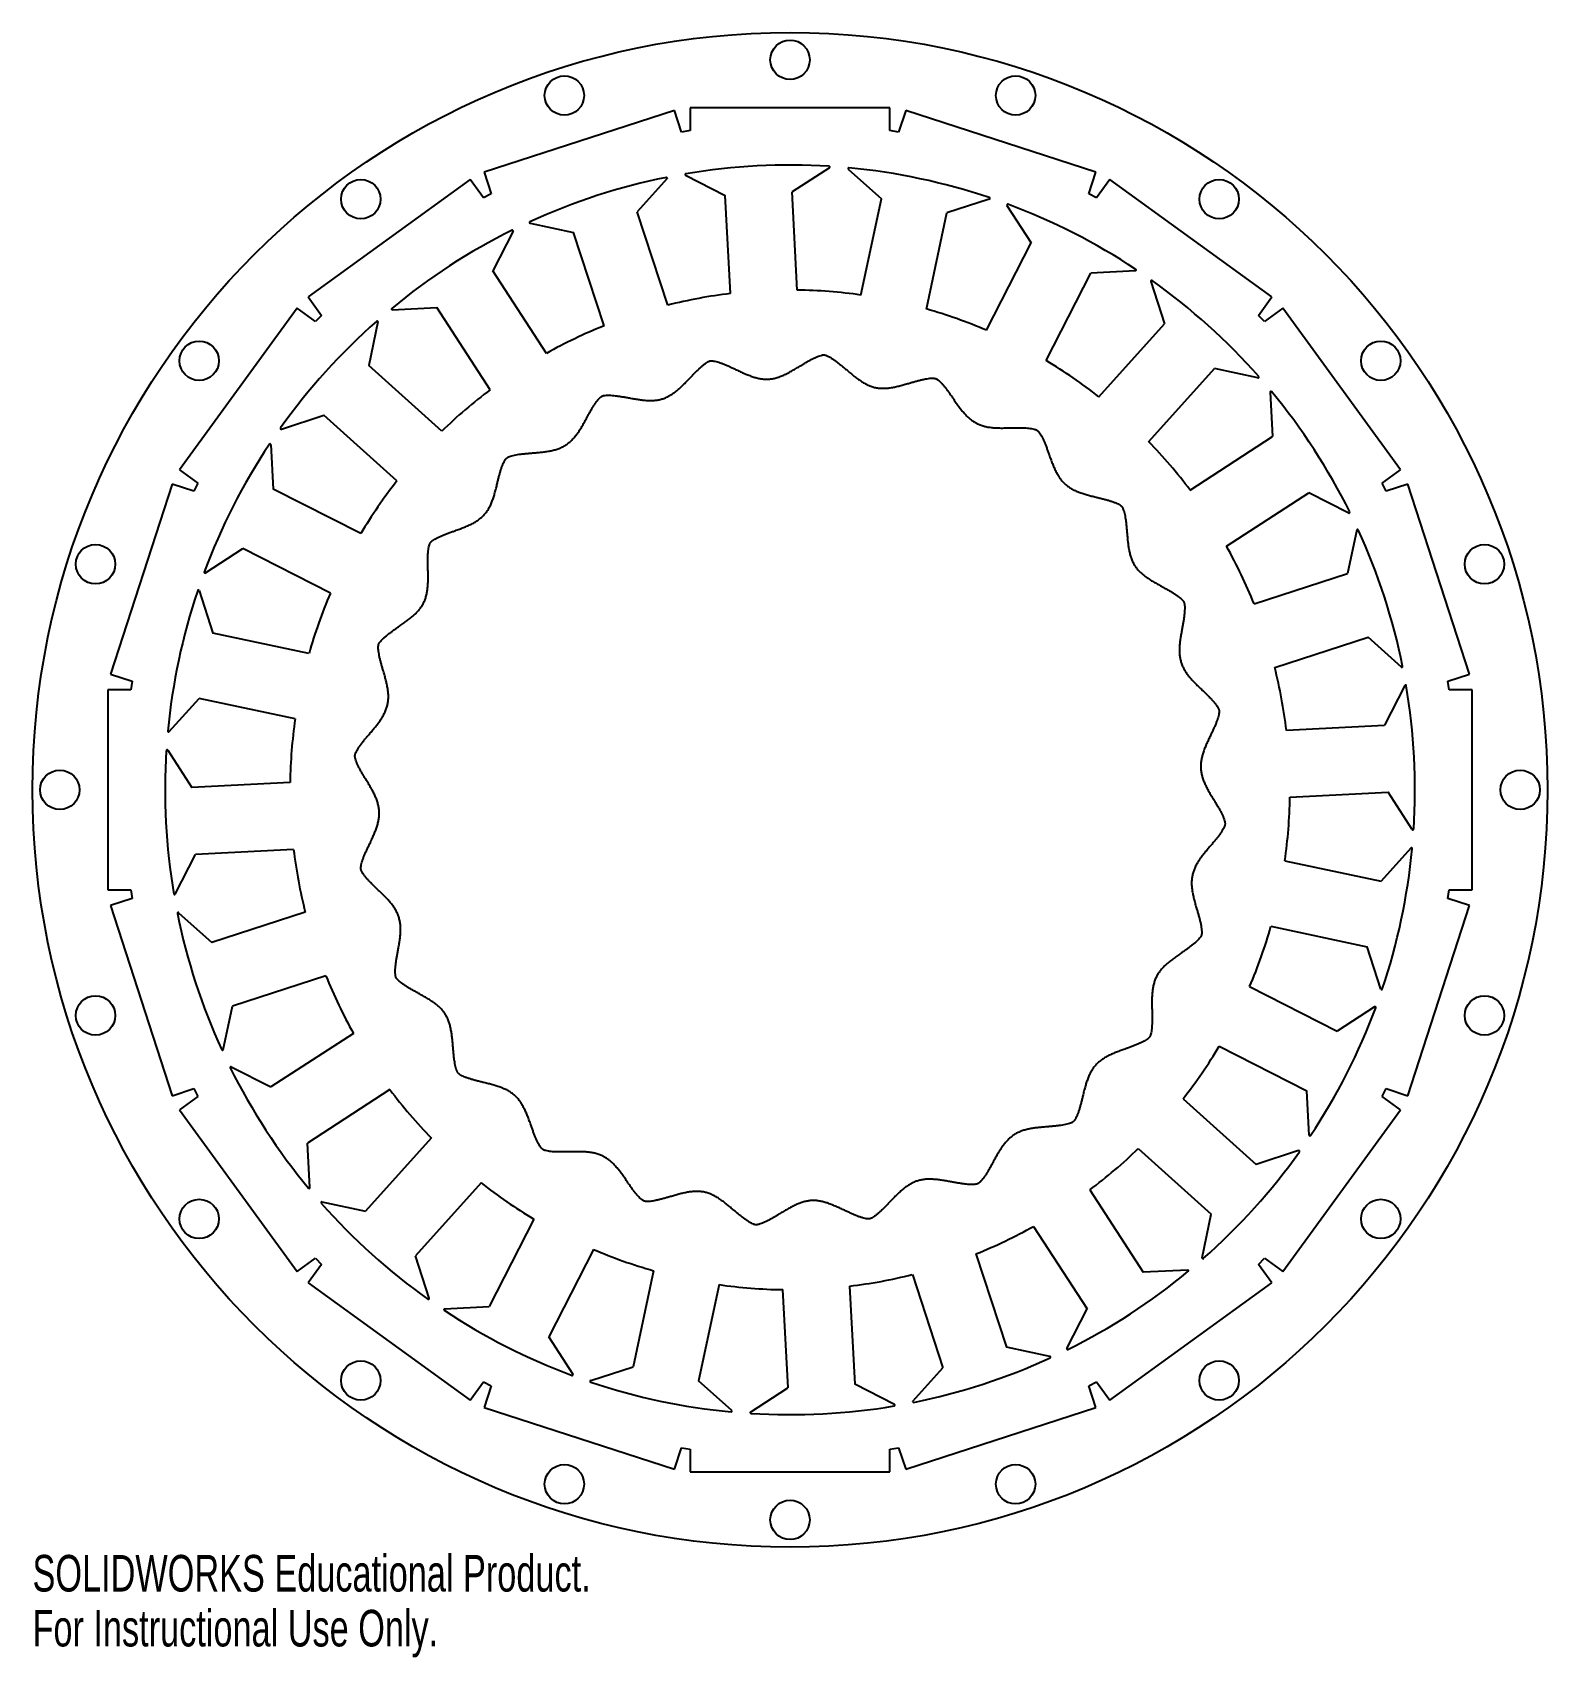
# Model space of a CAD drawing. Header units: millimetres. Extents: x 14 to 214, y 22 to 236.
import ezdxf

# ---------------------------------------------------------------- set-up
doc = ezdxf.new("R2010")
doc.units = ezdxf.units.MM
doc.styles.add('SLDTEXTSTYLE0', font='TXT', dxfattribs={"width": 0.7})

msp = doc.modelspace()

# ---------------------------------------------------------------- linework, layer by layer
at = {"color": 7, "linetype": 'Continuous', "lineweight": 25}
for p, q in [((98.58, 225.8), (73.47, 217.64)), ((99.51, 222.95), (98.58, 225.8)), ((100.65, 226.13), (100.65, 223.13)), ((127.05, 226.13), (100.65, 226.13)), ((127.05, 223.13), (127.05, 226.13)), ((129.12, 225.8), (128.19, 222.95)), ((154.23, 217.64), (129.12, 225.8)), ((100.65, 223.13), (99.51, 222.95)), ((128.19, 222.95), (127.05, 223.13)), ((73.47, 217.64), (74.4, 214.79)), ((97.63, 216.8), (93.69, 212.42)), ((100.07, 217.25), (105.31, 214.57)), ((119.07, 218.24), (114.14, 215.04)), ((121.54, 218.05), (125.92, 214.11)), ((153.3, 214.79), (154.23, 217.64)), ((71.61, 216.69), (50.25, 201.17)), ((73.37, 214.26), (71.61, 216.69)), ((74.4, 214.79), (73.37, 214.26)), ((105.99, 201.62), (105.31, 214.57)), ((114.81, 202.08), (114.14, 215.04)), ((154.33, 214.26), (153.3, 214.79)), ((156.09, 216.69), (154.33, 214.26)), ((177.45, 201.17), (156.09, 216.69)), ((97.7, 200.08), (93.69, 212.42)), ((123.22, 201.42), (125.92, 214.11)), ((140.16, 214.09), (134.56, 212.27)), ((142.49, 213.26), (145.7, 208.33)), ((79.53, 210.91), (85.29, 209.69)), ((131.86, 199.58), (134.56, 212.27)), ((77.3, 209.85), (74.62, 204.6)), ((89.3, 197.35), (85.29, 209.69)), ((139.81, 196.77), (145.7, 208.33)), ((81.69, 193.72), (74.62, 204.6)), ((147.68, 192.76), (153.57, 204.32)), ((159.45, 204.62), (153.57, 204.32)), ((161.49, 203.22), (163.31, 197.62)), ((48.77, 199.69), (33.25, 178.33)), ((51.19, 197.93), (48.77, 199.69)), ((50.25, 201.17), (52.01, 198.74)), ((61.34, 199.48), (67.21, 199.79)), ((74.28, 188.91), (67.21, 199.79)), ((175.69, 198.74), (177.45, 201.17)), ((178.93, 199.69), (176.51, 197.93)), ((194.45, 178.33), (178.93, 199.69)), ((52.01, 198.74), (51.19, 197.93)), ((59.45, 197.87), (58.23, 192.12)), ((154.63, 187.98), (163.31, 197.62)), ((176.51, 197.93), (175.69, 198.74)), ((67.87, 183.44), (58.23, 192.12)), ((161.2, 182.07), (169.88, 191.71)), ((175.63, 190.49), (169.88, 191.71)), ((177.24, 188.6), (177.55, 182.73)), ((46.72, 183.73), (52.31, 185.55)), ((61.96, 176.87), (52.31, 185.55)), ((166.67, 175.66), (177.55, 182.73)), ((45.31, 181.69), (45.62, 175.81)), ((33.25, 178.33), (35.68, 176.57)), ((192.02, 176.57), (194.45, 178.33)), ((32.3, 176.47), (24.14, 151.36)), ((35.15, 175.54), (32.3, 176.47)), ((35.68, 176.57), (35.15, 175.54)), ((192.55, 175.54), (192.02, 176.57)), ((195.4, 176.47), (192.55, 175.54)), ((203.56, 151.36), (195.4, 176.47)), ((57.18, 169.92), (45.62, 175.81)), ((171.48, 168.25), (182.36, 175.31)), ((187.61, 172.64), (182.36, 175.31)), ((188.68, 170.41), (187.45, 164.65)), ((36.67, 164.73), (41.61, 167.94)), ((53.17, 162.05), (41.61, 167.94)), ((175.11, 160.64), (187.45, 164.65)), ((35.85, 162.4), (37.67, 156.8)), ((50.35, 154.1), (37.67, 156.8)), ((177.84, 152.24), (190.18, 156.25)), ((194.56, 152.31), (190.18, 156.25)), ((24.14, 151.36), (26.99, 150.43)), ((26.99, 150.43), (26.81, 149.29)), ((200.71, 150.43), (203.56, 151.36)), ((200.89, 149.29), (200.71, 150.43)), ((23.81, 149.29), (23.81, 122.89)), ((26.81, 149.29), (23.81, 149.29)), ((31.89, 143.78), (35.83, 148.16)), ((48.52, 145.46), (35.83, 148.16)), ((195.01, 149.87), (192.34, 144.63)), ((203.89, 149.29), (200.89, 149.29)), ((203.89, 122.89), (203.89, 149.29)), ((179.38, 143.95), (192.34, 144.63)), ((31.7, 141.31), (34.9, 136.38)), ((47.86, 137.05), (34.9, 136.38)), ((179.84, 135.12), (192.8, 135.8)), ((196, 130.87), (192.8, 135.8)), ((32.69, 122.31), (35.36, 127.55)), ((48.32, 128.23), (35.36, 127.55)), ((179.18, 126.72), (191.87, 124.02)), ((195.81, 128.4), (191.87, 124.02)), ((23.81, 122.89), (26.81, 122.89)), ((26.81, 122.89), (26.99, 121.75)), ((200.71, 121.75), (200.89, 122.89)), ((200.89, 122.89), (203.89, 122.89)), ((26.99, 121.75), (24.14, 120.82)), ((24.14, 120.82), (32.3, 95.71)), ((195.4, 95.71), (203.56, 120.82)), ((203.56, 120.82), (200.71, 121.75)), ((33.14, 119.87), (37.52, 115.93)), ((49.86, 119.94), (37.52, 115.93)), ((177.34, 118.08), (190.03, 115.38)), ((191.85, 109.78), (190.03, 115.38)), ((52.59, 111.54), (40.25, 107.53)), ((174.53, 110.13), (186.09, 104.24)), ((39.02, 101.77), (40.25, 107.53)), ((191.02, 107.44), (186.09, 104.24)), ((56.22, 103.93), (45.33, 96.86)), ((170.52, 102.26), (182.08, 96.37)), ((40.09, 99.53), (45.33, 96.86)), ((32.3, 95.71), (35.15, 96.64)), ((35.15, 96.64), (35.68, 95.61)), ((192.02, 95.61), (192.55, 96.64)), ((192.55, 96.64), (195.4, 95.71)), ((35.68, 95.61), (33.25, 93.85)), ((61.03, 96.52), (50.15, 89.45)), ((165.74, 95.31), (175.38, 86.63)), ((182.39, 90.49), (182.08, 96.37)), ((194.45, 93.85), (192.02, 95.61)), ((33.25, 93.85), (48.77, 72.49)), ((178.93, 72.49), (194.45, 93.85)), ((50.46, 83.57), (50.15, 89.45)), ((66.5, 90.11), (57.82, 80.47)), ((159.83, 88.74), (169.47, 80.06)), ((180.98, 88.45), (175.38, 86.63)), ((73.07, 84.2), (64.39, 74.55)), ((52.06, 81.69), (57.82, 80.47)), ((153.42, 83.27), (160.49, 72.39)), ((80.02, 79.42), (74.13, 67.86)), ((168.25, 74.3), (169.47, 80.06)), ((146.01, 78.45), (153.08, 67.57)), ((87.89, 75.41), (82, 63.85)), ((48.77, 72.49), (51.19, 74.25)), ((52.01, 73.43), (50.25, 71.01)), ((51.19, 74.25), (52.01, 73.43)), ((66.21, 68.96), (64.39, 74.55)), ((138.4, 74.83), (142.41, 62.49)), ((175.69, 73.43), (176.51, 74.25)), ((177.45, 71.01), (175.69, 73.43)), ((176.51, 74.25), (178.93, 72.49)), ((50.25, 71.01), (71.61, 55.49)), ((95.84, 72.59), (93.14, 59.9)), ((130, 72.09), (134.01, 59.76)), ((156.09, 55.49), (177.45, 71.01)), ((166.36, 72.69), (160.49, 72.39)), ((104.48, 70.76), (101.78, 58.07)), ((112.88, 70.1), (113.56, 57.14)), ((121.71, 70.56), (122.39, 57.6)), ((68.25, 67.55), (74.13, 67.86)), ((150.4, 62.33), (153.08, 67.57)), ((85.21, 58.91), (82, 63.85)), ((148.17, 61.26), (142.41, 62.49)), ((87.54, 58.09), (93.14, 59.9)), ((106.16, 54.13), (101.78, 58.07)), ((130.07, 55.38), (134.01, 59.76)), ((71.61, 55.49), (73.37, 57.92)), ((73.37, 57.92), (74.4, 57.39)), ((74.4, 57.39), (73.47, 54.54)), ((108.63, 53.93), (113.56, 57.14)), ((127.63, 54.93), (122.39, 57.6)), ((153.3, 57.39), (154.33, 57.92)), ((154.23, 54.54), (153.3, 57.39)), ((154.33, 57.92), (156.09, 55.49)), ((73.47, 54.54), (98.58, 46.38)), ((129.12, 46.38), (154.23, 54.54)), ((98.58, 46.38), (99.51, 49.23)), ((99.51, 49.23), (100.65, 49.05)), ((100.65, 49.05), (100.65, 46.05)), ((127.05, 49.05), (128.19, 49.23)), ((127.05, 46.05), (127.05, 49.05)), ((128.19, 49.23), (129.12, 46.38)), ((100.65, 46.05), (127.05, 46.05))]:
    msp.add_line(p, q, dxfattribs=at)
for centre, radius in [((113.85, 136.09), 100), ((113.85, 232.49), 2.6), ((84.06, 227.77), 2.6), ((143.64, 227.77), 2.6), ((57.19, 214.08), 2.6), ((170.51, 214.08), 2.6), ((35.86, 192.75), 2.6), ((191.84, 192.75), 2.6), ((22.17, 165.88), 2.6), ((205.53, 165.88), 2.6), ((17.45, 136.09), 2.6), ((210.25, 136.09), 2.6), ((22.17, 106.3), 2.6), ((205.53, 106.3), 2.6), ((35.86, 79.43), 2.6), ((191.84, 79.43), 2.6), ((57.19, 58.1), 2.6), ((170.51, 58.1), 2.6), ((84.06, 44.41), 2.6), ((143.64, 44.41), 2.6), ((113.85, 39.69), 2.6)]:
    msp.add_circle(centre, radius, dxfattribs=at)
for centre, radius, start, end in [((113.85, 136.09), 82.5, 101.404, 114.596), ((97.56, 216.86), 0.1, 318, 101.404), ((100.11, 217.34), 0.1, 99.596, 243), ((113.85, 136.09), 82.5, 86.404, 99.596), ((119.02, 218.33), 0.1, 303, 86.404), ((121.61, 218.12), 0.1, 84.596, 228), ((113.85, 136.09), 82.5, 71.404, 84.596), ((140.13, 214.19), 0.1, 288, 71.404), ((142.58, 213.32), 0.1, 69.596, 213), ((113.85, 136.09), 82.5, 56.404, 69.596), ((79.55, 211.01), 0.1, 114.596, 258), ((113.85, 136.09), 82.5, 116.404, 129.596), ((77.21, 209.89), 0.1, 333, 116.404), ((159.44, 204.72), 0.1, 273, 56.404), ((113.85, 136.09), 66, 81.8381, 89.1619), ((161.59, 203.25), 0.1, 54.596, 198), ((113.85, 136.09), 82.5, 41.404, 54.596), ((61.33, 199.58), 0.1, 129.596, 273), ((113.85, 136.09), 66, 96.8381, 104.1619), ((113.85, 136.09), 66, 66.8381, 74.1619), ((113.85, 136.09), 82.5, 131.404, 144.596), ((59.35, 197.89), 0.1, 348, 131.404), ((113.85, 136.09), 66, 111.8381, 119.1619), ((113.85, 136.09), 66, 51.8381, 59.1619), ((113.85, 136.09), 66, 126.8381, 134.1619), ((175.65, 190.59), 0.1, 258, 41.404), ((177.34, 188.61), 0.1, 39.596, 183), ((113.85, 136.09), 82.5, 26.404, 39.596), ((46.69, 183.83), 0.1, 144.596, 288), ((113.85, 136.09), 82.5, 146.404, 159.596), ((45.21, 181.68), 0.1, 3, 146.404), ((113.85, 136.09), 66, 36.8381, 44.1619), ((113.85, 136.09), 66, 141.8381, 149.1619), ((187.65, 172.73), 0.1, 243, 26.404), ((188.77, 170.39), 0.1, 24.596, 168), ((113.85, 136.09), 82.5, 11.404, 24.596), ((113.85, 136.09), 66, 21.8381, 29.1619), ((36.62, 164.82), 0.1, 159.596, 303), ((113.85, 136.09), 82.5, 161.404, 174.596), ((35.75, 162.37), 0.1, 18, 161.404), ((113.85, 136.09), 66, 156.8381, 164.1619), ((194.62, 152.38), 0.1, 228, 11.404), ((113.85, 136.09), 66, 6.8381, 14.1619), ((195.1, 149.82), 0.1, 9.596, 153), ((113.85, 136.09), 82.5, 356.404, 9.596), ((31.82, 143.85), 0.1, 174.596, 318), ((113.85, 136.09), 66, 171.8381, 179.1619), ((113.85, 136.09), 82.5, 176.404, 189.596), ((31.61, 141.26), 0.1, 33, 176.404), ((113.85, 136.09), 66, 351.8381, 359.1619), ((196.09, 130.92), 0.1, 213, 356.404), ((113.85, 136.09), 66, 186.8381, 194.1619), ((113.85, 136.09), 82.5, 341.404, 354.596), ((195.88, 128.33), 0.1, 354.596, 138), ((32.6, 122.35), 0.1, 189.596, 333), ((33.08, 119.8), 0.1, 48, 191.404), ((113.85, 136.09), 82.5, 191.404, 204.596), ((113.85, 136.09), 66, 336.8381, 344.1619), ((113.85, 136.09), 66, 201.8381, 209.1619), ((191.95, 109.81), 0.1, 198, 341.404), ((113.85, 136.09), 82.5, 326.404, 339.596), ((191.08, 107.36), 0.1, 339.596, 123), ((38.93, 101.79), 0.1, 204.596, 348), ((113.85, 136.09), 66, 321.8381, 329.1619), ((40.05, 99.45), 0.1, 63, 206.404), ((113.85, 136.09), 82.5, 206.404, 219.596), ((113.85, 136.09), 66, 216.8381, 224.1619), ((182.49, 90.49), 0.1, 183, 326.404), ((113.85, 136.09), 66, 306.8381, 314.1619), ((113.85, 136.09), 82.5, 311.404, 324.596), ((181.01, 88.35), 0.1, 324.596, 108), ((113.85, 136.09), 66, 231.8381, 239.1619), ((50.36, 83.57), 0.1, 219.596, 3), ((52.04, 81.59), 0.1, 78, 221.404), ((113.85, 136.09), 82.5, 221.404, 234.596), ((113.85, 136.09), 66, 291.8381, 299.1619), ((113.85, 136.09), 66, 246.8381, 254.1619), ((168.35, 74.28), 0.1, 168, 311.404), ((113.85, 136.09), 66, 276.8381, 284.1619), ((113.85, 136.09), 82.5, 296.404, 309.596), ((166.37, 72.59), 0.1, 309.596, 93), ((66.11, 68.93), 0.1, 234.596, 18), ((113.85, 136.09), 66, 261.8381, 269.1619), ((68.25, 67.45), 0.1, 93, 236.404), ((113.85, 136.09), 82.5, 236.404, 249.596), ((150.49, 62.28), 0.1, 153, 296.404), ((113.85, 136.09), 82.5, 281.404, 294.596), ((148.15, 61.17), 0.1, 294.596, 78), ((85.12, 58.86), 0.1, 249.596, 33), ((87.57, 57.99), 0.1, 108, 251.404), ((113.85, 136.09), 82.5, 251.404, 264.596), ((106.09, 54.06), 0.1, 264.596, 48), ((108.68, 53.85), 0.1, 123, 266.404), ((113.85, 136.09), 82.5, 266.404, 279.596), ((127.59, 54.84), 0.1, 279.596, 63), ((130.14, 55.32), 0.1, 138, 281.404)]:
    msp.add_arc(centre, radius, start, end, dxfattribs=at)
for points in [[(103.35, 192.73), (104.04, 192.85), (107.94, 191.46), (111.15, 187.62), (113.94, 191.78), (117.67, 193.57), (118.37, 193.52)], [(118.37, 193.52), (119.06, 193.46), (122.48, 191.1), (124.58, 186.57), (128.34, 189.86), (132.42, 190.62), (133.08, 190.39)], [(89.05, 188.08), (89.68, 188.38), (93.81, 188.05), (97.9, 185.17), (99.52, 189.9), (102.67, 192.6), (103.35, 192.73)], [(133.08, 190.39), (133.74, 190.15), (136.42, 187), (137.28, 182.07), (141.77, 184.27), (145.9, 183.96), (146.48, 183.56)], [(76.44, 179.89), (76.97, 180.34), (81.05, 181.09), (85.74, 179.37), (86.08, 184.36), (88.42, 187.78), (89.05, 188.08)], [(146.48, 183.56), (147.05, 183.16), (148.83, 179.42), (148.38, 174.44), (153.29, 175.4), (157.2, 174.03), (157.65, 173.5)], [(66.37, 168.72), (66.77, 169.29), (70.52, 171.07), (75.5, 170.62), (74.53, 175.53), (75.91, 179.44), (76.44, 179.89)], [(157.65, 173.5), (158.1, 172.97), (158.85, 168.89), (157.13, 164.2), (162.12, 163.86), (165.54, 161.52), (165.84, 160.89)], [(59.55, 155.32), (59.78, 155.97), (62.94, 158.66), (67.87, 159.52), (65.67, 164.01), (65.98, 168.14), (66.37, 168.72)], [(165.84, 160.89), (166.14, 160.26), (165.81, 156.13), (162.93, 152.04), (167.66, 150.42), (170.36, 147.27), (170.49, 146.59)], [(56.42, 140.61), (56.48, 141.3), (58.83, 144.72), (63.37, 146.82), (60.08, 150.58), (59.32, 154.66), (59.55, 155.32)], [(170.49, 146.59), (170.61, 145.9), (169.22, 141.99), (165.38, 138.79), (169.54, 136), (171.33, 132.27), (171.28, 131.57)], [(57.21, 125.59), (57.08, 126.28), (58.48, 130.18), (62.31, 133.39), (58.16, 136.17), (56.37, 139.91), (56.42, 140.61)], [(171.28, 131.57), (171.22, 130.87), (168.86, 127.46), (164.33, 125.36), (167.62, 121.59), (168.38, 117.52), (168.15, 116.86)], [(61.85, 111.29), (61.56, 111.92), (61.89, 116.05), (64.77, 120.14), (60.04, 121.76), (57.34, 124.91), (57.21, 125.59)], [(168.15, 116.86), (167.91, 116.2), (164.76, 113.52), (159.83, 112.66), (162.03, 108.17), (161.72, 104.04), (161.32, 103.46)], [(70.05, 98.68), (69.6, 99.21), (68.85, 103.29), (70.57, 107.98), (65.58, 108.32), (62.16, 110.66), (61.85, 111.29)], [(161.32, 103.46), (160.93, 102.89), (157.18, 101.11), (152.2, 101.56), (153.17, 96.65), (151.79, 92.74), (151.26, 92.28)], [(81.22, 88.61), (80.65, 89.01), (78.87, 92.76), (79.32, 97.74), (74.41, 96.77), (70.5, 98.15), (70.05, 98.68)], [(151.26, 92.28), (150.73, 91.83), (146.65, 91.09), (141.96, 92.81), (141.62, 87.82), (139.28, 84.4), (138.65, 84.09)], [(94.62, 81.79), (93.96, 82.02), (91.28, 85.18), (90.42, 90.11), (85.93, 87.91), (81.8, 88.22), (81.22, 88.61)], [(138.65, 84.09), (138.02, 83.8), (133.89, 84.13), (129.8, 87.01), (128.18, 82.28), (125.03, 79.58), (124.35, 79.45)], [(109.33, 78.66), (108.63, 78.72), (105.22, 81.07), (103.12, 85.61), (99.35, 82.32), (95.28, 81.56), (94.62, 81.79)], [(124.35, 79.45), (123.66, 79.32), (119.76, 80.72), (116.55, 84.55), (113.76, 80.4), (110.03, 78.61), (109.33, 78.66)]]:
    msp.add_open_spline(points, degree=5, dxfattribs=at)

# ---------------------------------------------------------------- texts
at = {"color": 7, "linetype": 'Continuous', "char_height": 4.8336, "attachment_point": 1, "style": 'SLDTEXTSTYLE0'}
for s, insert in [('SOLIDWORKS Educational Product.', (13.85, 35.07)), ('For Instructional Use Only.', (13.85, 27.82))]:
    msp.add_mtext(s, dxfattribs=dict(at, insert=insert))

doc.saveas('drawing.dxf')
